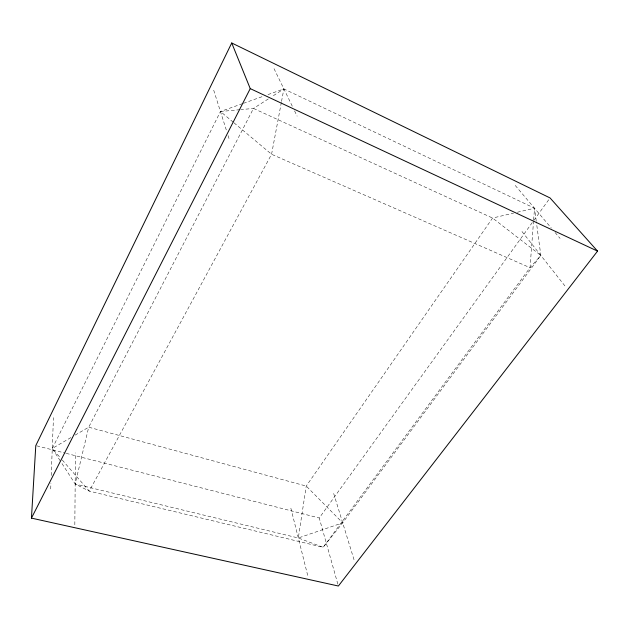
<?xml version="1.0" encoding="UTF-8"?>
<svg xmlns="http://www.w3.org/2000/svg" width="629" height="629" viewBox="0 0 629 629"><rect width="100%" height="100%" fill="white"/><g stroke="black" fill="none" stroke-linecap="round" stroke-linejoin="round"><path stroke-width="0.47" stroke-dasharray="3.15 2.36" d="M74.827 524.783L75.433 452.872M50.713 488.969L50.933 483.182M51.232 475.469L53.449 417.664M533.565 220.897L530.035 267.695L323.141 547.309L89.271 491.123L75.165 483.992L61.115 462.189M533.636 219.922L534.524 208.223L283.883 88.925L267.341 94.814M281.352 102.378L271.571 154.27L89.271 491.123L61.202 458.761M281.533 101.418L283.883 88.925L271.563 96.835M337.836 584.137L319.249 517.989L533.392 221.023M533.966 220.229L550.045 197.938M268.276 98.942L253.487 108.44L240.86 109.611M70.904 437.587L52.27 448.461L60.596 461.379M75.142 435.111L88.697 427.201L253.487 108.44L492.57 218.043L540.83 255.421L342.687 522.825L323.141 547.309L298.319 537.992L75.165 483.992L88.697 427.201L306.237 486.068L342.687 522.825L298.319 537.992L306.237 486.068L492.57 218.043L513.547 213.137M242.519 103.651L220.457 111.506L52.27 448.461L60.557 458.022M243.439 103.329L263.661 96.127M517.36 212.24L534.524 208.223L536.199 220.748M239.885 109.705L220.457 111.506L233.233 122.199M36.741 445.835L65.282 453.124M66.234 453.367L319.249 517.989M233.988 122.828L271.571 154.27L530.035 267.695L540.83 255.421L536.325 221.707M515.23 185.445L551.342 228.091M555.085 232.502L560.069 238.391M521.984 231.527L565.707 286.934M274.04 68.679L292.855 107.355M294.561 110.869L297.124 116.137M213.711 90.206L226.589 130.911M228.052 135.526L229.514 140.141M333.684 493.498L354.386 560.911M290.857 508.185L308.013 576.707"/><path stroke-width="0.94" d="M31.45 518.115L35.79 445.599L231.724 42.976L550.045 197.938L597.55 251.128L338.371 586.024L31.45 518.115L250.24 88.618L231.724 42.976M250.24 88.618L597.55 251.128"/></g></svg>
